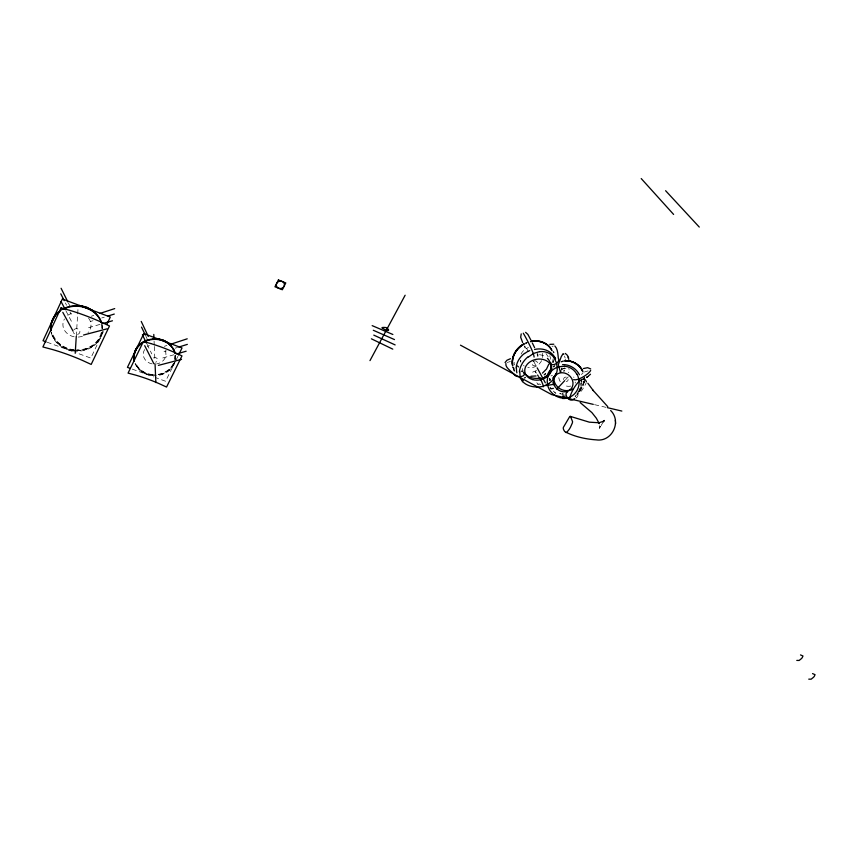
<?xml version="1.0" encoding="UTF-8"?>
<svg xmlns="http://www.w3.org/2000/svg" width="858" height="858" viewBox="0 0 858 858"><rect width="100%" height="100%" fill="white"/><g stroke="black" fill="none" stroke-linecap="round" stroke-linejoin="round"><path stroke-width="0.64" stroke-dasharray="4.29 3.22" d="M581.381 383.74L581.413 382.915M580.512 383L580.276 385.392M76.287 336.218L77.606 315.186M77.681 313.878L78.099 307.303M175.311 358.976L175.375 355.18A20.785 18.19 -1.6 0 1 175.354 359.523M174.635 359.223L174.753 355.587M553.088 358.976L552.531 362.634M553.067 362.055L553.356 360.06M584.255 381.049L582.282 387.151L579 391.151M174.968 360.521L175.375 355.18M583.815 381.038L582.464 385.574L578.871 390.508M584.341 381.821L582.132 388.202L577.466 393.414M584.427 380.845L582.914 385.832L580.19 389.961M520.495 361.754L520.87 360.564M101.984 332.807C99.528 344.026 87.891 350.697 76.963 350.697M561.196 370.109L561.915 367.771M101.995 332.604C99.421 343.575 87.891 350.665 76.995 350.139M101.126 333.022C98.531 343.747 87.184 350.332 76.566 349.935M579.418 388.438L579.118 389.157M174.453 362.451C171.997 369.112 165.444 373.798 158.526 374.796M103.432 331.531L90.809 358.086L76.019 352.713M175.568 361.025L165.573 381.242L156.124 377.799M176.158 359.845L177.917 356.274M173.713 363.76C170.946 369.723 164.8 373.402 158.516 374.624M173.144 363.921C170.324 369.637 164.404 373.391 158.204 374.378M603.271 421.761L599.549 428.464L599.731 425.643M576.898 397.351L577.949 395.602L577.906 392.213M565.615 379.676L568.264 376.834M555.201 365.004L553.946 366.269M580.265 389.886L577.842 392.042M543.993 374.882L545.581 373.52M582.893 373.262L581.37 374.474M575.707 398.176L576.78 397.447M544.058 374.592L545.667 373.348M544.133 375.15L545.849 374.013M553.818 366.999L554.525 366.581M584.459 372.018L586.829 371.203M575.053 396.289L581.231 391.119A8.28 2.231 -54.8 0 0 582.507 389.446L585.606 384.191A8.28 2.231 -54.8 0 0 586.196 382.679M525.418 342.964L527.295 342.052M507.089 362.773L507.689 362.484M525.782 343.822L526.812 343.361M508.386 362.173L510.403 361.443M561.1 369.187L561.711 368.961M536.593 370.549L532.314 372.265L532.142 374.313M525.557 343.232L527.563 342.535M164.35 346.31L166.892 345.474M91.302 316.237L93.769 315.433M561.636 368.994L566.151 368.414M90.465 321.493L92.975 320.71M101.748 317.975L104.258 317.192M164.028 351.662L166.484 350.89M175.075 348.209L177.531 347.447M560.907 361.626L564.189 360.853M549.163 380.062L550.225 379.762M550.986 375.901L552.423 375.525M88.61 327.702L101.147 324.056M561.046 362.162L562.687 361.679M162.795 357.968L173.863 354.772M552.016 346.364L553.249 346.074M587.28 371.096L588.105 370.913M561.861 361.218L562.751 361.036M539.854 384.62L540.862 384.47M154.472 374.807C146.772 375.064 138.696 370.763 135.446 363.61M74.474 350.15C64.232 349.27 54.097 342.417 51.469 332.132M152.241 374.549C145.538 373.906 138.964 369.98 136.068 363.771M74.142 349.785C64.253 348.852 54.526 342.031 52.188 332.067M152.467 375.085C145.431 374.549 138.621 370.495 135.457 364.071M74.453 350.45C64.178 349.656 53.925 342.696 51.448 332.336M594.573 404.665L607.561 407.711M568.35 368.811L569.39 369.165M47.072 342.203L73.048 351.63M132.261 369.112L153.754 376.93M560.145 393.447L561.711 394.144M522.329 371.922L521.192 371.053M555.887 393.339L553.346 391.098M513.888 362.301L514.725 363.245M545.999 353.55L548.208 356.842M514.757 364.897L513.663 363.545M538.181 384.695L536.84 382.754M521.739 370.774L522.49 371.868M536.486 373.187L535.178 371.064L536.046 374.077M526.544 348.273L528.421 351.726M533.429 360.939L536.55 366.688M65.916 310.81L71.428 321.321M512.945 367.224L514.618 370.881M513.663 369.037L513.202 367.717M65.38 302.938L66.538 305.201M69.991 312.022L71.15 314.285M68.425 303.046L70.109 306.445M147.093 344.348L151.769 353.882M145.946 336.368L147.061 338.685M514.36 368.972L513.62 367.052M513.974 370.946L512.709 366.902M564.543 356.038L565.132 358.033M101.233 324.12L101.673 328.668M575.353 395.999L575.45 396.782M549.892 378.56L550.117 380.223M549.817 378.635L550.01 380.33M550.536 357.293L550.697 359.234M102.359 326.008L102.477 328.078A25.837 22.49 3.9 0 0 101.684 323.67M549.914 355.62L549.978 356.917M102.349 326.297L102.467 328.625M154.075 341.109L154.247 345.12M154.301 346.46L154.944 361.164M568.275 372.2A11.862 11.411 18.6 0 1 568.779 372.447M573.659 377.016A11.862 11.411 18.6 0 1 573.927 377.499M575.235 382.035A11.862 11.411 18.6 0 1 575.257 383.033M555.458 393.061A18.415 15.573 36.9 0 1 554.783 392.556M581.542 383.762A15.262 14.178 74.8 0 1 576.973 393.672M563.685 379.633A2.295 2.199 42.9 0 1 565.54 377.123A2.295 2.199 42.9 0 1 568.135 379.086A2.295 2.199 42.9 0 1 566.28 381.585M570.72 386.079A9.652 9.245 42.8 0 1 563.545 384.877M560.285 381.692A9.652 9.245 42.8 0 1 558.837 375.182M561.572 369.873A9.652 9.245 42.8 0 1 564.757 367.953M584.319 380.437A17.686 16.935 42.8 0 1 578.153 391.881M565.497 395.27A17.686 16.935 42.8 0 1 564.274 395.066M560.714 393.94A17.686 16.935 42.8 0 1 559.577 393.393M550.053 380.834A17.686 16.935 42.8 0 1 549.742 378.389M553.303 367.02A17.686 16.935 42.8 0 1 554.086 366.109M561.196 361.626A17.686 16.935 42.8 0 1 563.588 361.068M174.153 363.835A20.785 18.19 -1.6 0 1 154.461 375.729A20.785 18.19 -1.6 0 1 135.103 363.674M153.389 357.979A2.703 2.36 -1.7 0 1 157.336 358.923A2.703 2.36 -1.7 0 1 155.62 362.194M165.165 350.493A11.336 9.931 -1.4 0 1 156.585 363.964M152.145 363.899A11.336 9.931 -1.4 0 1 144.637 349.549M147.415 346.568A11.336 9.931 -1.4 0 1 149.356 345.431M175.386 355.373A20.764 18.179 -1.5 0 1 175.3 359.245M174.281 363.02A20.764 18.179 -1.5 0 1 158.162 375.01M152.295 375.171A20.764 18.179 -1.5 0 1 134.953 362.859M73.927 329.74A3.357 2.917 3.7 0 1 79.129 329.729A3.357 2.917 3.7 0 1 78.185 334.17A3.357 2.917 3.7 0 1 73.359 332.389M88.556 318.05A14.082 12.269 4 0 1 88.031 332.572M82.454 336.207A14.082 12.269 4 0 1 78.282 337.055M74.174 336.797A14.082 12.269 4 0 1 64.436 319.004M67.803 315.336A14.082 12.269 4 0 1 71.493 313.406M102.059 324.635A25.815 22.469 3.9 0 1 82.336 350.236A25.815 22.469 3.9 0 1 51.759 333.687M51.383 333.022A25.837 22.49 3.9 0 0 67.085 349.474A25.837 22.49 3.9 0 0 102.338 331.317M534.019 361.036A2.767 2.413 -28.5 0 1 537.398 363.427A2.767 2.413 -28.5 0 1 533.29 365.594A2.767 2.413 -28.5 0 1 533.258 361.433M542.32 353.335A11.615 10.135 -28.5 0 1 539.178 364.017A11.615 10.135 -28.5 0 1 527.799 367.514M524.217 366.044A11.615 10.135 -28.5 0 1 523.412 365.454M520.935 362.226A11.615 10.135 -28.5 0 1 520.291 360.221M521.106 354.086A11.615 10.135 -28.5 0 1 528.389 347.533M553.528 361.239A21.289 18.554 -28.5 0 1 553.238 362.602M514.864 371.321A21.289 18.554 -28.5 0 1 512.848 366.43M539.8 383.976A22.254 16.935 -8.9 0 1 537.827 384.127M523.251 371.31A16.163 12.795 -12.6 0 1 523.005 370.785M522.876 370.828A14.479 11.84 -26.3 0 1 522.265 368.586M539.446 354.719A16.141 13.964 -40.1 0 1 544.691 356.317M600.364 426.362L599.699 427.799L600.364 426.362"/><path stroke-width="1.29" d="M550.739 362.612C550.611 367.707 561.121 362.623 558.301 358.022C557.893 354.022 557.732 348.863 554.836 345.989M565.443 359.899L565.004 361.218M516.409 367.846L516.559 371.192A20.817 16.656 -26 0 0 516.891 372.822M553.195 382.378L553.271 384.416L545.827 385.617M75.214 353.303L76.287 336.218M568.779 359.384L567.513 355.448L565.325 353.421M610.649 410.499C621.996 421.643 611.904 442.267 596.278 439.864C585.478 439.157 574.163 436.615 564.714 431.563C564.103 430.501 563.277 429.418 563.277 428.142A1.952 0.847 -68.5 0 1 563.427 427.273L569.723 416.591A1.952 0.847 -68.3 0 1 570.216 416.355L589.328 422.168L599.313 422.779L598.766 422.844L603.614 421.235L603.099 421.686L604.236 420.484L603.271 421.761M519.83 371.589L520.066 377.059L522.49 381.703M586.432 381.735C581.896 371.064 568.189 396.289 570.473 397.662M134.041 354.955L135.575 349.656L137.548 346.643M51.33 323.316L52.756 318.919L55.094 315.186M560.939 371.042L560.435 372.265L558.311 364.704L561.282 356.596L563.105 353.625L563.835 354.172M51.308 323.52L55.073 315.39M521.224 333.891L520.677 337.28L522.629 342.46M548.734 364.264L546.514 369.058L542.438 373.144M505.062 362.526L506.96 360.242L510.478 358.698M564.296 370.388L563.899 371.117M537.741 356.038L537.483 353.893M106.864 324.292L110.307 317.052L62.355 299.002L43.039 340.744L46.064 341.838M178.507 355.083L182.035 347.951L143.801 333.601L127.445 367.353L129.858 368.232M369.98 360.617L405.137 295.227M137.548 346.814L134.363 353.389L134.009 358.773M556.821 389.135L564.736 380.62M590.508 374.227L588.502 375.943M505.866 363.524C505.072 367.567 511.089 371.096 513.803 373.97C515.401 378.55 526.909 376.78 523.852 373.026M528.013 357.282L533.601 353.432L539.789 351.566M138.792 345.409L141.72 342.889M524.56 353.571L527.917 351.33M583.419 368.543L587.655 367.685L590.701 368.951M523.67 344.155C516.28 348.466 510.939 357.121 512.676 365.83M549.077 383.515L543.06 386.4L536.454 387.355M525.386 377.423L524.41 377.97M574.452 398.541C569.744 404.139 562.998 393.339 567.513 392.106M573.627 379.633C577.82 381.124 588.996 373.981 590.679 370.452M523.573 343.972C516.023 348.005 510.8 356.939 512.537 365.562M544.573 377.112L545.742 376.447A11.765 10.854 -16.8 0 0 551.115 367.181L551.05 365.926A14.457 13.192 -31.6 0 0 550.289 362.827A16.141 13.964 -40.1 0 0 547.425 358.354M148.96 339.564L145.152 340.916M170.699 344.23L187.216 338.813M99.925 313.427L114.704 308.601M108.022 316.023L114.286 314.06M178.754 347.061L187.344 344.38M102.402 323.691L112.441 320.785M176.319 354.054L186.154 351.212M553.399 388.363L550.954 388.813M83.526 335.028L107.046 328.839M158.398 365.379L181.531 359.363M549.806 344.348L553.828 344.219M536.068 375.965L530.909 376.254M531.402 341.13C538.32 339.693 546.181 342.16 550.428 347.962M531.499 341.312C539.038 340.036 547.629 342.803 551.544 349.71M565.862 360.735C572.822 360.414 579.708 364.65 582.668 370.935C579.386 364.832 572.812 360.564 565.787 360.8M152.992 338.889C159.599 338.427 166.463 340.701 170.999 345.635M79.14 305.738L84.127 306.681L93.039 310.971M157.068 338.685L162.977 339.94L168.157 342.846M79.161 305.459L86.54 307.057L93.05 310.693M565.69 432.453L566.162 432.496A4.043 1.759 -68.5 0 0 566.945 432.142L569.165 429.408A22.898 9.856 -68.3 0 0 570.495 427.166L572.329 423.026A4.043 1.759 -68.4 0 0 572.565 421.653L570.495 416.43M593.275 404.365L551.726 394.616L460.478 345.173M607.561 407.711L621.846 411.068M150.676 343.532L143.404 341.505L128.078 373.112L135.339 375.032A83.151 34.427 24.2 0 1 159.363 383.74L166.549 387.055L181.982 355.898L174.764 352.531A83.741 32.861 24.6 0 0 150.676 343.532M808.751 679.15L811.164 679.193L813.556 677.241A12.634 9.341 -31.4 0 0 814.339 676.276L815.046 674.667L812.547 673.594M796.782 660.413L799.163 660.456L801.511 658.536A12.42 9.266 -31.4 0 0 802.273 657.593L802.97 655.995L800.503 654.922M525.611 332.357L527.885 334.406L530.92 340.186M372.168 325.632L392.867 334.481M373.294 330.266L394.487 339.575M373.777 335.124L395.141 344.916M371.396 338.824L392.782 349.142M580.137 402.531L591.923 412.623L596.374 418.254L599.227 423.659M517.449 365.969L518.543 366.913M665.604 190.701L699.281 227.07M641.216 178.561L673.616 214.436M607.764 406.66L592.942 390.197L593.318 390.626L587.805 383.215M542.91 386.497C544.905 388.771 540.69 378.174 538.888 377.08M553.764 357.389L556.617 362.988L557.282 369.369A20.399 19.391 -0.4 0 1 548.991 383.408M538.298 376.158L537.569 374.989M62.806 312.344L73.091 331.188M537.183 367.846L545.313 382.818M61.015 301.469L65.305 309.641M555.18 358.118L555.619 358.966M144.702 345.667L153.882 363.717M60.779 293.854L64.232 300.665M61.09 288.267L67.857 301.909M532.314 342.975L534.598 347.64M142.407 334.813L146.504 343.157M524.56 346.332L525.257 347.758M173.187 348.627L174.678 351.93M534.105 357.067C533.719 352.134 526.222 338.116 523.283 333.194M141.527 327.113L145.399 335.21M553.367 351.716L553.796 352.606M141.238 321.418L148.305 336.486M568.586 357.947L568.296 357.11M563.127 395.506L562.698 393.522M615.325 420.495L615.411 421.364M615.529 422.629L615.615 423.52M153.786 334.427L153.904 337.097M155.051 363.846L155.866 382.561M584.395 377.595L584.427 379.311A17.686 16.935 42.8 0 0 584.362 377.97M570.763 389.789A11.862 10.5 38 0 1 553.828 379M553.346 378.979A8.719 8.323 16.1 0 1 553.56 377.112M572.897 388.878A8.73 8.215 66.7 0 1 571.407 389.972M562.537 398.144A15.262 12.838 36.8 0 1 549.86 390.39A16.227 14.489 33.4 0 1 547.758 385.51M547.812 385.478A16.785 15.648 19.9 0 1 558.247 366.967M558.311 367.149A16.216 15.862 16.5 0 1 564.585 366.387M564.585 366.237A15.272 15.208 57.7 0 1 576.748 374.067M576.908 373.981A16.291 16.098 72.1 0 1 578.871 380.169M579.011 380.148A16.677 16.002 73 0 1 562.548 398.509M565.336 396.943A18.415 15.573 36.9 0 1 562.945 396.525M550.75 388.384A18.415 15.573 36.9 0 1 550.278 387.709M547.104 377.188A15.251 14.436 5.7 0 1 551.823 368.382M562.591 364.586A18.404 18.147 30 0 1 579.461 374.742M581.424 380.394A17.128 16.624 68.4 0 1 581.552 382.089M564.811 360.918A17.686 16.935 42.8 0 1 582.947 371.922M134.309 361.089A20.785 18.19 -1.6 0 1 150.429 339.768A20.785 18.19 -1.6 0 1 174.968 353.335M134.234 360.339A20.764 18.179 -1.5 0 1 150.547 339.318A20.764 18.179 -1.5 0 1 174.914 352.82M51.051 330.523A25.815 22.469 3.9 0 1 71.9 306.038A25.815 22.469 3.9 0 1 101.662 323.069M50.965 330.834A25.837 22.49 3.9 0 1 60.081 311.175M63.192 309.288A25.837 22.49 3.9 0 1 86.497 308.086A25.837 22.49 3.9 0 1 101.351 322.597M551.78 366.581A21.289 18.554 -28.5 0 1 551.093 367.857M512.591 365.111A21.289 18.554 -28.5 0 1 524.764 343.758M530.48 341.688A21.289 18.554 -28.5 0 1 552.102 350.74M523.294 380.491A22.254 16.935 -8.9 0 1 519.991 377.713M516.173 367.889A18.393 14.157 -37.9 0 1 524.442 353.41M527.992 351.501A20.806 17.385 -41.2 0 1 529.783 350.6M534.555 349.463A22.244 19.637 -46.9 0 1 555.255 358.065M555.963 373.466A18.35 17.171 -11.5 0 1 552.895 378.131M540.551 378.024A16.163 12.795 -12.6 0 1 523.841 372.34M544.669 377.273A14.468 12.967 -16.8 0 1 540.669 378.689M536.486 386.958A18.05 13.095 -5.7 0 1 522.694 381.596M519.38 371.686A20.388 14.672 -40.6 0 1 527.767 356.992M539.8 351.694A18.072 16.366 -60.1 0 1 553.839 357.336M388.535 330.137L388.009 330.662L385.939 330.03A37.495 11.347 28 0 1 385.092 329.697L382.089 328.067A3.132 0.965 28.1 0 1 382.024 327.767L382.035 327.713A2.295 0.708 28 0 1 382.153 327.574L382.979 327.445A38.835 12.162 28.4 0 1 384.33 327.434L385.907 327.541A5.856 1.813 28.1 0 1 386.658 327.863L388.406 329.461A12.001 3.711 28 0 1 388.524 329.976L388.535 330.137M61.025 307.861L42.9 346.975L52.134 349.431A104.59 43.812 22.6 0 1 82.271 360.328L91.184 364.425L109.481 325.976L100.515 321.793A105.513 41.463 23.1 0 0 70.27 310.478L61.025 307.861M278.421 279.944L274.957 286.776L282.325 289.747L285.789 282.936L278.421 279.944M587.773 376.533L586.636 377.402L587.773 376.533M554.15 385.038A10.264 9.106 38.1 0 0 571.085 388.835A10.264 9.106 38.1 0 0 564.307 372.983A10.264 9.106 38.1 0 0 554.15 385.038M532.539 379.558A13.503 10.446 -10.4 0 0 551.512 367.674A13.503 10.446 -10.4 0 0 530.416 361.572A13.503 10.446 -10.4 0 0 532.539 379.558M278.689 288.277A4.075 3.711 -8.5 0 0 284.427 284.384A4.075 3.711 -8.5 0 0 278.003 281.885A4.075 3.711 -8.5 0 0 278.689 288.277"/></g></svg>
